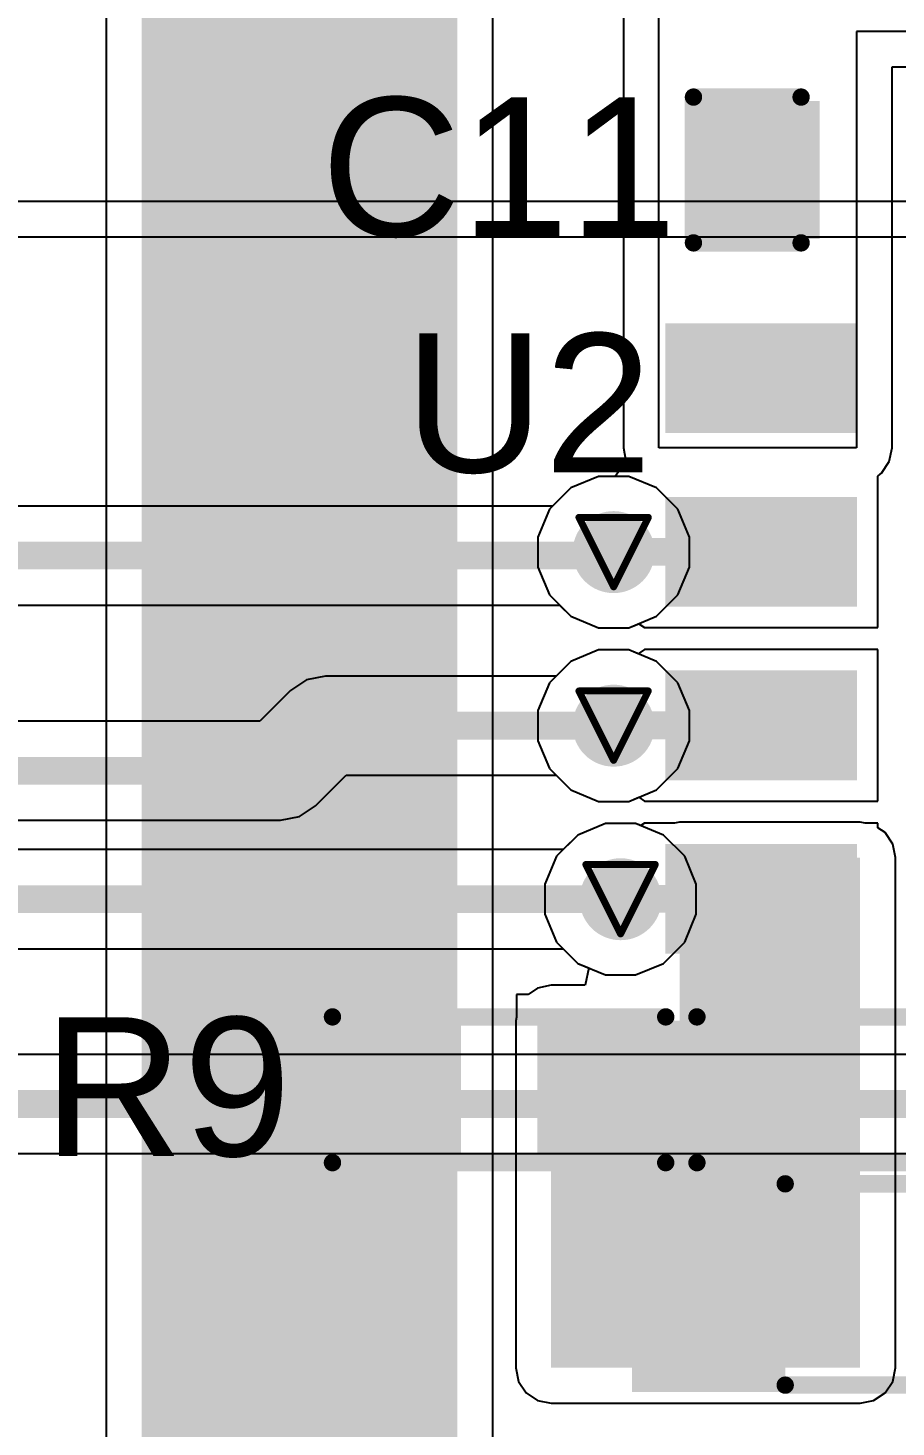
# Model space of a CAD drawing. Header units: inches. Extents: x -89 to 427, y -87 to 99.
# Drawn here: x -20.87 to -14.52, y -53.44 to -43.21 of the extents above; entities that cross this region are included whole.
import ezdxf

# ---------------------------------------------------------------- set-up
doc = ezdxf.new("R2010")
doc.units = ezdxf.units.IN
for name, color, linetype in [('Board_Outline', 56, 'Continuous'), ('Bottom Layer', 5, 'Continuous'), ('Drill Drawing', 1, 'Continuous'), ('Top Layer', 1, 'Continuous'), ('Top Overlay', 2, 'Continuous'), ('Top Paste', 8, 'Continuous'), ('Top Solder', 216, 'Continuous'), ('Via Holes', 16, 'Continuous')]:
    doc.layers.add(name, color=color, linetype=linetype)
doc.styles.add('Arial', font='', dxfattribs={"height": 0.2})
doc.styles.get('Arial').set_extended_font_data('Arial')

msp = doc.modelspace()

# ---------------------------------------------------------------- hatches: boundary and pattern name
at = {"layer": 'Bottom Layer'}
h = msp.add_hatch(color=5, dxfattribs=at)
edge = h.paths.add_edge_path()
edge.add_arc((-16.5862, -47.0408), 0.2999994, 0, 360)
h = msp.add_hatch(color=5, dxfattribs=at)
edge = h.paths.add_edge_path()
edge.add_arc((-16.5862, -48.31079999999999), 0.2999994, 0, 360)
h = msp.add_hatch(color=5, dxfattribs=at)
edge = h.paths.add_edge_path()
edge.add_arc((-16.5354, -49.5808), 0.2999994, 0, 360)
at = {"layer": 'Top Layer'}
for points in [[(-20.0406, -57.04839999999999), (-17.7292, -57.04839999999999), (-17.7292, -38.78579999999999), (-20.0406, -38.78579999999999)], [(-15.9004, -44.68889969999999), (-15.9004, -43.7998997), (-15.1384, -43.7998997), (-15.1384, -44.68889969999999)], [(-14.90690059, -46.06839909999999), (-16.10690073, -46.06839909999999), (-16.10690073, -45.4684003), (-14.90690059, -45.4684003)], [(-14.90690059, -47.3383991), (-16.10690073, -47.3383991), (-16.10690073, -46.7384003), (-14.90690059, -46.7384003)], [(-14.90690059, -48.6083991), (-16.10690073, -48.6083991), (-16.10690073, -48.0084003), (-14.90690059, -48.0084003)], [(-14.90690059, -49.8783991), (-16.10690073, -49.8783991), (-16.10690073, -49.2784003), (-14.90690059, -49.2784003)], [(-16.1036, -53.0098), (-14.7828, -53.0098), (-14.7828, -49.276), (-16.1036, -49.276)], [(-17.0434, -53.0098), (-14.7828, -53.0098), (-14.7828, -50.4698), (-17.0434, -50.4698)], [(-17.8054, -50.5308997), (-17.8054, -51.41989969999999), (-18.5674, -51.41989969999999), (-18.5674, -50.5308997)], [(-16.2814, -50.5308997), (-16.2814, -51.41989969999999), (-17.0434, -51.41989969999999), (-17.0434, -50.5308997)], [(-15.9004, -51.41989969999999), (-15.9004, -50.5308997), (-15.1384, -50.5308997), (-15.1384, -51.41989969999999)], [(-15.0924006, -52.7001994), (-15.6923994, -52.7001994), (-15.6923994, -52.10020059999999), (-15.0924006, -52.10020059999999)]]:
    msp.add_hatch(color=1, dxfattribs=at).paths.add_polyline_path(points)
h = msp.add_hatch(color=1, dxfattribs=at)
edge = h.paths.add_edge_path()
edge.add_arc((-16.5862, -47.0408), 0.2999994, 0, 360)
h = msp.add_hatch(color=1, dxfattribs=at)
edge = h.paths.add_edge_path()
edge.add_arc((-16.5862, -48.31079999999999), 0.2999994, 0, 360)
h = msp.add_hatch(color=1, dxfattribs=at)
edge = h.paths.add_edge_path()
edge.add_arc((-16.5354, -49.5808), 0.2999994, 0, 360)
at = {"layer": 'Top Overlay'}
for points in [[(-15.33084056, -51.6128), (-16.45059956, -51.6128), (-16.45059956, -52.0192), (-15.33084056, -52.0192)], [(-15.76479956, -51.9938), (-16.45059956, -51.9938), (-16.45059956, -52.8574), (-15.76479956, -52.8574)], [(-15.33084056, -52.78119999999999), (-16.45059956, -52.78119999999999), (-16.45059956, -53.1876), (-15.33084056, -53.1876)]]:
    msp.add_hatch(color=2, dxfattribs=at).paths.add_polyline_path(points)
at = {"layer": 'Top Paste'}
for points in [[(-15.9004, -44.68889969999999), (-15.9004, -43.7998997), (-15.1384, -43.7998997), (-15.1384, -44.68889969999999)], [(-14.90690059, -46.06839909999999), (-16.10690073, -46.06839909999999), (-16.10690073, -45.4684003), (-14.90690059, -45.4684003)], [(-14.90690059, -47.3383991), (-16.10690073, -47.3383991), (-16.10690073, -46.7384003), (-14.90690059, -46.7384003)], [(-14.90690059, -48.6083991), (-16.10690073, -48.6083991), (-16.10690073, -48.0084003), (-14.90690059, -48.0084003)], [(-14.90690059, -49.8783991), (-16.10690073, -49.8783991), (-16.10690073, -49.2784003), (-14.90690059, -49.2784003)], [(-17.8054, -50.5308997), (-17.8054, -51.41989969999999), (-18.5674, -51.41989969999999), (-18.5674, -50.5308997)], [(-16.2814, -50.5308997), (-16.2814, -51.41989969999999), (-17.0434, -51.41989969999999), (-17.0434, -50.5308997)], [(-15.9004, -51.41989969999999), (-15.9004, -50.5308997), (-15.1384, -50.5308997), (-15.1384, -51.41989969999999)], [(-15.0924006, -52.7001994), (-15.6923994, -52.7001994), (-15.6923994, -52.10020059999999), (-15.0924006, -52.10020059999999)]]:
    msp.add_hatch(color=8, dxfattribs=at).paths.add_polyline_path(points)
at = {"layer": 'Top Solder'}
for points in [[(-15.96039988, -44.74889958), (-15.96039988, -43.73989982), (-15.07840012, -43.73989982), (-15.07840012, -44.74889958)], [(-14.80530059, -46.1699991), (-16.20850073, -46.1699991), (-16.20850073, -45.36680029999999), (-14.80530059, -45.36680029999999)], [(-14.80530059, -47.43999909999999), (-16.20850073, -47.43999909999999), (-16.20850073, -46.6368003), (-14.80530059, -46.6368003)], [(-14.80530059, -48.7099991), (-16.20850073, -48.7099991), (-16.20850073, -47.9068003), (-14.80530059, -47.9068003)], [(-14.80530059, -49.9799991), (-16.20850073, -49.9799991), (-16.20850073, -49.1768003), (-14.80530059, -49.1768003)], [(-17.7038, -50.42929969999999), (-17.7038, -51.52149969999999), (-18.669, -51.52149969999999), (-18.669, -50.42929969999999)], [(-16.1798, -50.42929969999999), (-16.1798, -51.52149969999999), (-17.145, -51.52149969999999), (-17.145, -50.42929969999999)], [(-16.002, -51.52149969999999), (-16.002, -50.42929969999999), (-15.0368, -50.42929969999999), (-15.0368, -51.52149969999999)], [(-14.9908006, -52.80179939999999), (-15.7939994, -52.80179939999999), (-15.7939994, -51.9986006), (-14.9908006, -51.9986006)]]:
    msp.add_hatch(color=216, dxfattribs=at).paths.add_polyline_path(points)
at = {"layer": 'Via Holes'}
h = msp.add_hatch(color=7, dxfattribs=at)
edge = h.paths.add_edge_path()
edge.add_arc((-16.5862, -47.0408), 0.1499997, 0, 360)
h = msp.add_hatch(color=7, dxfattribs=at)
edge = h.paths.add_edge_path()
edge.add_arc((-16.5862, -48.31079999999999), 0.1499997, 0, 360)
h = msp.add_hatch(color=7, dxfattribs=at)
edge = h.paths.add_edge_path()
edge.add_arc((-16.5354, -49.5808), 0.1499997, 0, 360)

# ---------------------------------------------------------------- linework, layer by layer
at = {"layer": 'Board_Outline', "const_width": 0.254}
msp.add_lwpolyline([(87.3125, 0, 1), (-87.3125, 0, 1)], format="xyb", close=True, dxfattribs=at)
at = {"layer": 'Bottom Layer'}
for p, q in [((-13.82414304, -44.47539999999999), (-40.71112508, -44.47539999999999)), ((-40.71112254, -44.73437585999999), (-13.82414304, -44.73437585999999)), ((-16.90001446, -46.57114129999999), (-17.03250594, -46.70363277999999)), ((-16.6963979, -46.4868006), (-16.90001446, -46.57114129999999)), ((-16.4760021, -46.4868006), (-16.6963979, -46.4868006)), ((-16.27238554, -46.57114129999999), (-16.4760021, -46.4868006)), ((-16.1165413, -46.72698554), (-16.27238554, -46.57114129999999)), ((-17.03250594, -46.70363277999999), (-22.03269406, -46.70363277999999)), ((-16.0322006, -46.9306021), (-16.1165413, -46.72698554)), ((-16.0322006, -47.15099789999999), (-16.0322006, -46.9306021)), ((-16.1165413, -47.35461445999999), (-16.0322006, -47.15099789999999)), ((-16.27238554, -47.5104587), (-16.1165413, -47.35461445999999)), ((-22.03269406, -47.42876722), (-16.98170594, -47.42876722)), ((-16.98170594, -47.42876722), (-16.90001446, -47.5104587)), ((-16.90001446, -47.5104587), (-16.6963979, -47.59479939999999)), ((-16.6963979, -47.59479939999999), (-16.4760021, -47.59479939999999)), ((-16.4760021, -47.59479939999999), (-16.27238554, -47.5104587)), ((-16.6963979, -47.7568006), (-16.90001446, -47.8411413)), ((-16.4760021, -47.7568006), (-16.6963979, -47.7568006)), ((-16.27238554, -47.8411413), (-16.4760021, -47.7568006)), ((-16.90001446, -47.8411413), (-17.00710594, -47.94823278)), ((-16.1165413, -47.99698554), (-16.27238554, -47.8411413)), ((-18.8331475, -47.97583242), (-18.9507749, -48.0544251)), ((-18.6944, -47.94823024), (-18.8331475, -47.97583242)), ((-18.6943873, -47.94823278), (-18.6944, -47.94823024)), ((-17.00710594, -47.94823278), (-18.6943873, -47.94823278)), ((-16.0322006, -48.2006021), (-16.1165413, -47.99698554)), ((-18.95077998, -48.05443272), (-19.17478258, -48.27843278)), ((-18.9507749, -48.0544251), (-18.95077998, -48.05443272)), ((-16.0322006, -48.4209979), (-16.0322006, -48.2006021)), ((-19.17478258, -48.27843278), (-22.03269406, -48.27843278)), ((-16.1165413, -48.62461446), (-16.0322006, -48.4209979)), ((-16.27238554, -48.7804587), (-16.1165413, -48.62461446)), ((-18.7682251, -48.8973749), (-18.54421996, -48.67336722)), ((-18.54421996, -48.67336722), (-17.00710594, -48.67336722)), ((-17.00710594, -48.67336722), (-16.90001446, -48.7804587)), ((-16.90001446, -48.7804587), (-16.6963979, -48.8647994)), ((-16.4760021, -48.8647994), (-16.27238554, -48.7804587)), ((-18.8858525, -48.97596758), (-18.7682251, -48.8973749)), ((-16.6963979, -48.8647994), (-16.4760021, -48.8647994)), ((-22.03269406, -49.00356722), (-19.0246127, -49.00356722)), ((-19.0246127, -49.00356722), (-19.0246, -49.00356976)), ((-19.0246, -49.00356976), (-18.8858525, -48.97596758)), ((-16.6455979, -49.02680059999999), (-16.84921446, -49.1111413)), ((-16.4252021, -49.02680059999999), (-16.6455979, -49.02680059999999)), ((-16.22158554, -49.1111413), (-16.4252021, -49.02680059999999)), ((-16.84921446, -49.1111413), (-16.95630594, -49.21823278)), ((-16.0657413, -49.26698553999999), (-16.22158554, -49.1111413)), ((-16.95630594, -49.21823278), (-22.08142396, -49.21823278)), ((-15.9814006, -49.47060209999999), (-16.0657413, -49.26698553999999)), ((-15.9814006, -49.6909979), (-15.9814006, -49.47060209999999)), ((-16.0657413, -49.89461446), (-15.9814006, -49.6909979)), ((-39.5732, -49.94336722), (-16.95630594, -49.94336722)), ((-16.95630594, -49.94336722), (-16.84921446, -50.05045869999999)), ((-16.22158554, -50.05045869999999), (-16.0657413, -49.89461446)), ((-16.84921446, -50.05045869999999), (-16.6455979, -50.1347994)), ((-16.4252021, -50.1347994), (-16.22158554, -50.05045869999999)), ((-16.6455979, -50.1347994), (-16.4252021, -50.1347994)), ((-8.96398258, -50.71683278), (-23.60749406, -50.71683278)), ((-23.60749406, -51.44196722), (-8.8138127, -51.44196722))]:
    msp.add_line(p, q, dxfattribs=at)
at = {"layer": 'Bottom Layer', "const_width": 0.2032}
for points in [[(-22.4536, -47.06619999999999), (-16.6116, -47.06619999999999)], [(-16.6116, -47.06619999999999), (-16.5862, -47.0408)], [(-19.0246, -48.641), (-18.6944, -48.31079999999999)], [(-18.6944, -48.31079999999999), (-16.5862, -48.31079999999999)], [(-22.4536, -48.641), (-19.0246, -48.641)], [(-39.5732, -49.5808), (-16.5354, -49.5808)], [(-24.0284, -51.0794), (-8.813799999999999, -51.0794)]]:
    msp.add_lwpolyline(points, dxfattribs=at)
at = {"layer": 'Bottom Layer', "const_width": 0.1016}
for points in [[(-16.6624, -47.06619999999999, 1), (-16.5608, -47.06619999999999, 1)], [(-16.6624, -47.06619999999999, 1), (-16.5608, -47.06619999999999, 1)], [(-16.637, -47.0408, 1), (-16.5354, -47.0408, 1)], [(-18.7452, -48.31079999999999, 1), (-18.6436, -48.31079999999999, 1)], [(-18.7452, -48.31079999999999, 1), (-18.6436, -48.31079999999999, 1)], [(-16.637, -48.31079999999999, 1), (-16.5354, -48.31079999999999, 1)], [(-19.0754, -48.641, 1), (-18.9738, -48.641, 1)], [(-19.0754, -48.641, 1), (-18.9738, -48.641, 1)], [(-16.5862, -49.5808, 1), (-16.4846, -49.5808, 1)]]:
    msp.add_lwpolyline(points, format="xyb", close=True, dxfattribs=at)
at = {"layer": 'Drill Drawing', "const_width": 0.0508}
for points in [[(-16.8402, -46.7868), (-16.3322, -46.7868)], [(-16.8402, -46.7868), (-16.5862, -47.2948)], [(-16.5862, -47.2948), (-16.3322, -46.7868)], [(-16.8402, -48.0568), (-16.3322, -48.0568)], [(-16.8402, -48.0568), (-16.5862, -48.5648)], [(-16.5862, -48.5648), (-16.3322, -48.0568)], [(-16.7894, -49.3268), (-16.2814, -49.3268)], [(-16.7894, -49.3268), (-16.5354, -49.83479999999999)], [(-16.5354, -49.83479999999999), (-16.2814, -49.3268)]]:
    msp.add_lwpolyline(points, dxfattribs=at)
at = {"layer": 'Drill Drawing', "const_width": 0.0254}
for points in [[(-16.8529, -46.7868, 1), (-16.8275, -46.7868, 1)], [(-16.8529, -46.7868, 1), (-16.8275, -46.7868, 1)], [(-16.3449, -46.7868, 1), (-16.3195, -46.7868, 1)], [(-16.3449, -46.7868, 1), (-16.3195, -46.7868, 1)], [(-16.5989, -47.2948, 1), (-16.5735, -47.2948, 1)], [(-16.5989, -47.2948, 1), (-16.5735, -47.2948, 1)], [(-16.8529, -48.0568, 1), (-16.8275, -48.0568, 1)], [(-16.8529, -48.0568, 1), (-16.8275, -48.0568, 1)], [(-16.3449, -48.0568, 1), (-16.3195, -48.0568, 1)], [(-16.3449, -48.0568, 1), (-16.3195, -48.0568, 1)], [(-16.5989, -48.5648, 1), (-16.5735, -48.5648, 1)], [(-16.5989, -48.5648, 1), (-16.5735, -48.5648, 1)], [(-16.8021, -49.3268, 1), (-16.7767, -49.3268, 1)], [(-16.8021, -49.3268, 1), (-16.7767, -49.3268, 1)], [(-16.2941, -49.3268, 1), (-16.2687, -49.3268, 1)], [(-16.2941, -49.3268, 1), (-16.2687, -49.3268, 1)], [(-16.5481, -49.83479999999999, 1), (-16.5227, -49.83479999999999, 1)], [(-16.5481, -49.83479999999999, 1), (-16.5227, -49.83479999999999, 1)]]:
    msp.add_lwpolyline(points, format="xyb", close=True, dxfattribs=at)
at = {"layer": 'Top Layer'}
for p, q in [((-20.29957586, -38.78579999999999), (-20.29957586, -54.9656)), ((-17.47022414, -54.70662414), (-17.47022414, -38.78579999999999)), ((-16.51497586, -41.86216418), (-16.51497586, -46.2788)), ((-16.256, -46.2788), (-16.256, -41.86216418)), ((0.0508, -43.2308), (-14.8082, -43.2308)), ((-14.8082, -43.2308), (-14.8082, -46.2788)), ((-14.54922414, -46.2788), (-14.54922414, -43.48977585999999)), ((-14.54922414, -43.48977585999999), (-10.61277786, -43.48977585999999)), ((-16.49886464, -46.35979806), (-16.51870712, -46.40982082)), ((-16.51497586, -46.2788), (-16.49886464, -46.35979806)), ((-14.8082, -46.2788), (-16.256, -46.2788)), ((-14.56893708, -46.37790572), (-14.54922414, -46.2788)), ((-16.51870712, -46.40982082), (-16.57524498, -46.4868006)), ((-14.65289678, -46.48440284), (-14.63507106, -46.47000104)), ((-14.63507106, -46.47000104), (-14.62507362, -46.46192638)), ((-14.62507362, -46.46192638), (-14.56893708, -46.37790572)), ((-16.90001446, -46.57114129999999), (-17.0558587, -46.72698554)), ((-16.6963979, -46.4868006), (-16.90001446, -46.57114129999999)), ((-16.57524498, -46.4868006), (-16.6963979, -46.4868006)), ((-14.65290186, -46.48440538), (-14.65289932, -46.48440284)), ((-14.65290186, -47.59239909999999), (-14.65290186, -46.48440538)), ((-14.65289932, -46.48440284), (-14.65289678, -46.48440284)), ((-17.0558587, -46.72698554), (-17.1401994, -46.9306021)), ((-17.1401994, -46.9306021), (-17.1401994, -47.15099789999999)), ((-17.1401994, -47.15099789999999), (-17.0558587, -47.35461445999999)), ((-17.0558587, -47.35461445999999), (-16.90001446, -47.5104587)), ((-16.90001446, -47.5104587), (-16.6963979, -47.59479939999999)), ((-16.6963979, -47.59479939999999), (-16.4760021, -47.59479939999999)), ((-16.4760021, -47.59479939999999), (-16.40273072, -47.56444893999999)), ((-16.40273072, -47.56444893999999), (-16.36089946, -47.59240164)), ((-16.36089946, -47.59240164), (-16.36089946, -47.59239909999999)), ((-16.36089946, -47.59239909999999), (-14.65290186, -47.59239909999999)), ((-16.6963979, -47.7568006), (-16.90001446, -47.8411413)), ((-16.4760021, -47.7568006), (-16.6963979, -47.7568006)), ((-16.40716556, -47.7853121), (-16.4760021, -47.7568006)), ((-16.36089946, -47.75439776), (-16.40716556, -47.7853121)), ((-16.36089946, -47.7544003), (-16.36089946, -47.75439776)), ((-14.65290186, -47.7544003), (-16.36089946, -47.7544003)), ((-14.65290186, -48.8623991), (-14.65290186, -47.7544003)), ((-16.90001446, -47.8411413), (-17.0558587, -47.99698554)), ((-17.0558587, -47.99698554), (-17.1401994, -48.2006021)), ((-17.1401994, -48.2006021), (-17.1401994, -48.4209979)), ((-17.1401994, -48.4209979), (-17.0558587, -48.62461446)), ((-17.0558587, -48.62461446), (-16.90001446, -48.7804587)), ((-16.90001446, -48.7804587), (-16.6963979, -48.8647994)), ((-16.4760021, -48.8647994), (-16.40273072, -48.83444893999999)), ((-16.40273072, -48.83444893999999), (-16.36089946, -48.86240164)), ((-16.6963979, -48.8647994), (-16.4760021, -48.8647994)), ((-16.36089946, -48.86240164), (-16.36089946, -48.8623991)), ((-16.36089946, -48.8623991), (-14.65290186, -48.8623991)), ((-16.6455979, -49.02680059999999), (-16.84921446, -49.1111413)), ((-16.4252021, -49.02680059999999), (-16.6455979, -49.02680059999999)), ((-16.38772694, -49.04232253999999), (-16.4252021, -49.02680059999999)), ((-16.36089946, -49.02439776), (-16.38772694, -49.04232253999999)), ((-16.36089946, -49.0244003), (-16.36089946, -49.02439776)), ((-16.140684, -49.0244003), (-16.36089946, -49.0244003)), ((-16.1036, -49.01702414), (-16.140684, -49.0244003)), ((-14.7828, -49.01702414), (-16.1036, -49.01702414)), ((-14.745716, -49.0244003), (-14.7828, -49.01702414)), ((-14.65290186, -49.0244003), (-14.745716, -49.0244003)), ((-14.65290186, -49.05731108), (-14.65290186, -49.0244003)), ((-16.84921446, -49.1111413), (-17.0050587, -49.26698553999999)), ((-14.59967616, -49.09287616), (-14.65290186, -49.05731108)), ((-14.54353708, -49.17689428), (-14.59967616, -49.09287616)), ((-14.52382414, -49.276), (-14.54353708, -49.17689428)), ((-17.0050587, -49.26698553999999), (-17.0893994, -49.47060209999999)), ((-14.52382414, -53.0098), (-14.52382414, -49.276)), ((-17.0893994, -49.47060209999999), (-17.0893994, -49.6909979)), ((-17.0893994, -49.6909979), (-17.0050587, -49.89461446)), ((-17.0050587, -49.89461446), (-16.84921446, -50.05045869999999)), ((-16.84921446, -50.05045869999999), (-16.76866344, -50.08382414)), ((-16.76866344, -50.08382414), (-16.79392628, -50.21082414)), ((-17.14250572, -50.23053708), (-17.21189344, -50.27689969999999)), ((-17.0434, -50.21082414), (-17.14250572, -50.23053708)), ((-16.79392628, -50.21082414), (-17.0434, -50.21082414)), ((-17.21189344, -50.27689969999999), (-17.2974, -50.27689969999999)), ((-17.2974, -50.27689969999999), (-17.2974, -50.44478354)), ((-17.2974, -50.44478354), (-17.30237586, -50.4698)), ((-17.30237586, -50.4698), (-17.30237586, -53.0098)), ((-17.30237586, -53.0098), (-17.28266292, -53.10890572)), ((-14.54353708, -53.10890572), (-14.52382414, -53.0098)), ((-17.28266292, -53.10890572), (-17.22652384, -53.19292384)), ((-14.59967616, -53.19292384), (-14.54353708, -53.10890572)), ((-17.22652384, -53.19292384), (-17.14250572, -53.24906292)), ((-14.68369428, -53.24906292), (-14.59967616, -53.19292384)), ((-17.14250572, -53.24906292), (-17.0434, -53.26877586)), ((-17.0434, -53.26877586), (-14.7828, -53.26877586)), ((-14.7828, -53.26877586), (-14.68369428, -53.24906292))]:
    msp.add_line(p, q, dxfattribs=at)
for points, const_width in [([(-16.5862, -47.0408), (-16.5837997, -47.0383997)], 0.2032), ([(-16.5837997, -47.0383997), (-15.50690066, -47.0383997)], 0.2032), ([(-16.5837997, -48.3083997), (-15.50690066, -48.3083997)], 0.2032), ([(-16.5354, -49.5808), (-16.5329997, -49.5783997)], 0.3048), ([(-16.5329997, -49.5783997), (-15.50690066, -49.5783997)], 0.2032)]:
    msp.add_lwpolyline(points, dxfattribs=dict(at, const_width=const_width))
for points, const_width in [([(-16.637, -47.0408, 1), (-16.5354, -47.0408, 1)], 0.1016), ([(-16.6345997, -47.0383997, 1), (-16.5329997, -47.0383997, 1)], 0.1016), ([(-16.6345997, -47.0383997, 1), (-16.5329997, -47.0383997, 1)], 0.1016), ([(-15.55770066, -47.0383997, 1), (-15.45610066, -47.0383997, 1)], 0.1016), ([(-16.6345997, -48.3083997, 1), (-16.5329997, -48.3083997, 1)], 0.1016), ([(-15.55770066, -48.3083997, 1), (-15.45610066, -48.3083997, 1)], 0.1016), ([(-16.6116, -49.5808, 1), (-16.4592, -49.5808, 1)], 0.1524), ([(-16.6091997, -49.5783997, 1), (-16.4567997, -49.5783997, 1)], 0.1524), ([(-16.5837997, -49.5783997, 1), (-16.4821997, -49.5783997, 1)], 0.1016), ([(-15.55770066, -49.5783997, 1), (-15.45610066, -49.5783997, 1)], 0.1016)]:
    msp.add_lwpolyline(points, format="xyb", close=True, dxfattribs=dict(at, const_width=const_width))
at = {"layer": 'Top Overlay', "const_width": 0.127}
for points in [[(-16.002, -43.7109997), (-15.2146, -43.7109997)], [(-16.002, -44.7777997), (-16.002, -43.7109997)], [(-16.002, -44.7777997), (-15.2146, -44.7777997)], [(-18.6436, -50.4419997), (-16.2052, -50.4419997)], [(-18.6436, -51.5087997), (-18.6436, -50.4419997)], [(-16.2052, -51.5087997), (-16.2052, -50.4419997)], [(-15.9766, -51.5087997), (-15.9766, -50.4419997)], [(-15.9766, -50.4419997), (-13.5382, -50.4419997)], [(-18.6436, -51.5087997), (-16.2052, -51.5087997)], [(-15.9766, -51.5087997), (-13.5382, -51.5087997)], [(-15.33084056, -51.6636), (-13.42799956, -51.6636)], [(-15.33084056, -53.1368), (-13.42799956, -53.1368)]]:
    msp.add_lwpolyline(points, dxfattribs=at)
at = {"layer": 'Top Overlay', "const_width": 0.0635}
for points in [[(-16.03375, -43.7109997, 1), (-15.97025, -43.7109997, 1)], [(-16.03375, -43.7109997, 1), (-15.97025, -43.7109997, 1)], [(-15.24635, -43.7109997, 1), (-15.18285, -43.7109997, 1)], [(-16.03375, -44.7777997, 1), (-15.97025, -44.7777997, 1)], [(-16.03375, -44.7777997, 1), (-15.97025, -44.7777997, 1)], [(-15.24635, -44.7777997, 1), (-15.18285, -44.7777997, 1)], [(-18.67535, -50.4419997, 1), (-18.61185, -50.4419997, 1)], [(-18.67535, -50.4419997, 1), (-18.61185, -50.4419997, 1)], [(-16.23695, -50.4419997, 1), (-16.17345, -50.4419997, 1)], [(-16.23695, -50.4419997, 1), (-16.17345, -50.4419997, 1)], [(-16.00835, -50.4419997, 1), (-15.94485, -50.4419997, 1)], [(-16.00835, -50.4419997, 1), (-15.94485, -50.4419997, 1)], [(-18.67535, -51.5087997, 1), (-18.61185, -51.5087997, 1)], [(-18.67535, -51.5087997, 1), (-18.61185, -51.5087997, 1)], [(-16.23695, -51.5087997, 1), (-16.17345, -51.5087997, 1)], [(-16.23695, -51.5087997, 1), (-16.17345, -51.5087997, 1)], [(-16.00835, -51.5087997, 1), (-15.94485, -51.5087997, 1)], [(-16.00835, -51.5087997, 1), (-15.94485, -51.5087997, 1)], [(-15.36259056, -51.6636, 1), (-15.29909056, -51.6636, 1)], [(-15.36259056, -53.1368, 1), (-15.29909056, -53.1368, 1)]]:
    msp.add_lwpolyline(points, format="xyb", close=True, dxfattribs=at)

# ---------------------------------------------------------------- texts
at = {"layer": 'Top Overlay', "style": 'Arial'}
for s, p in [('C11', (-18.72791022, -44.7292349)), ('U2', (-18.1183915, -46.4564349)), ('R9', (-20.7599915, -51.46023489999999))]:
    msp.add_text(s, height=1.016, dxfattribs=at).set_placement(p)

doc.saveas('drawing.dxf')
